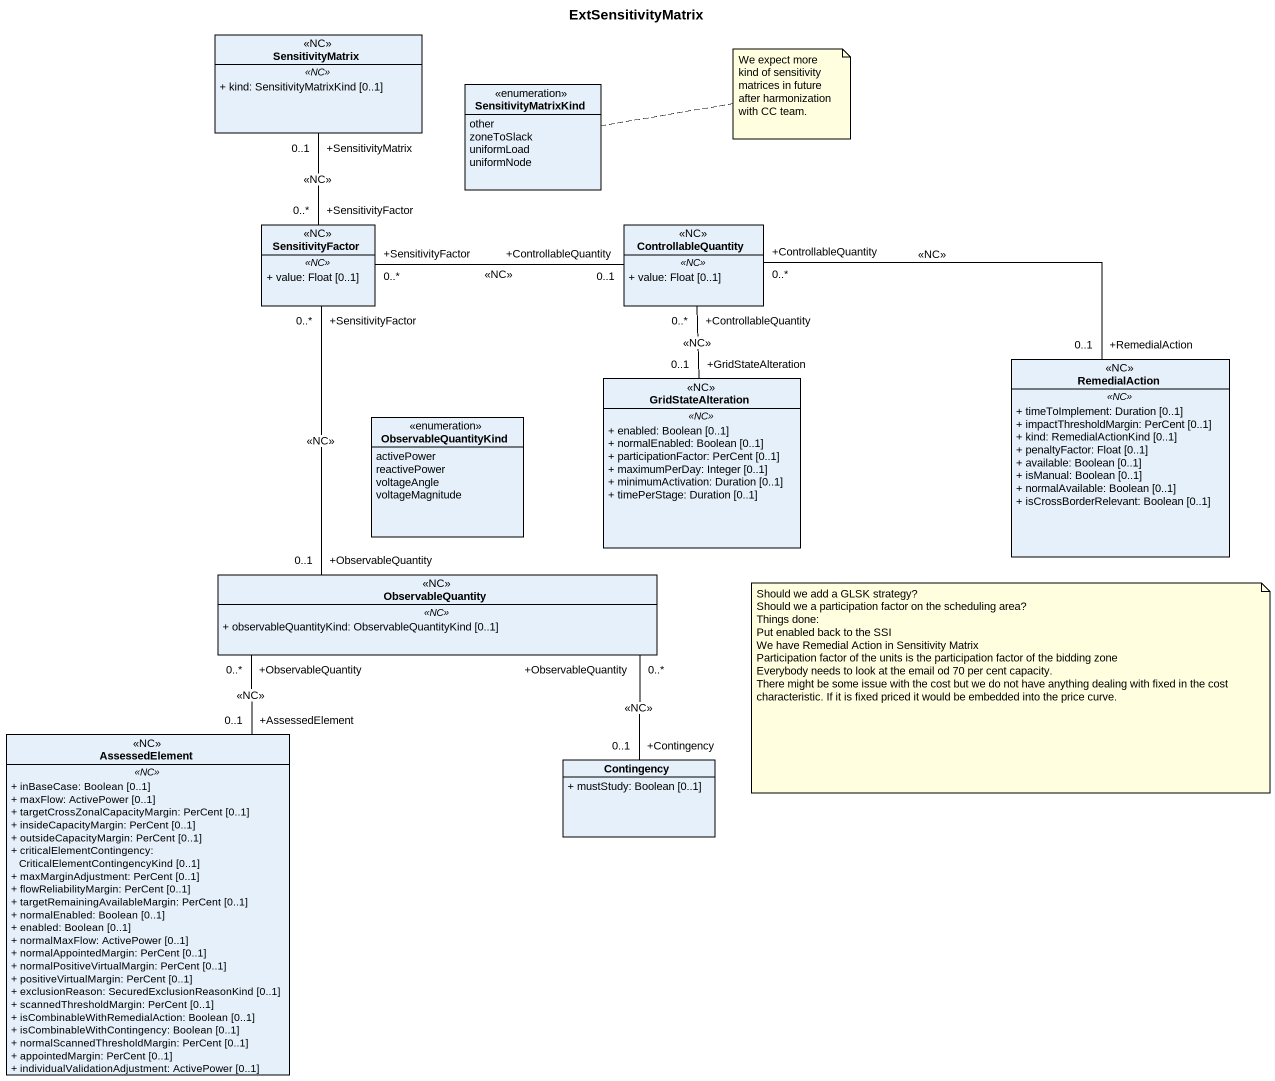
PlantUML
@startuml
title ExtSensitivityMatrix
hide circle
hide empty members
skinparam classAttributeIconSize 0
class SensitivityMatrix <<NC>> {
  .. <<NC>> ..
  + kind: SensitivityMatrixKind [0..1]
}
enum SensitivityMatrixKind {
  other
  zoneToSlack
  uniformLoad
  uniformNode
}
class SensitivityFactor <<NC>> {
  .. <<NC>> ..
  + value: Float [0..1]
}
class ControllableQuantity <<NC>> {
  .. <<NC>> ..
  + value: Float [0..1]
}
class RemedialAction <<NC>> {
  .. <<NC>> ..
  + timeToImplement: Duration [0..1]
  + impactThresholdMargin: PerCent [0..1]
  + kind: RemedialActionKind [0..1]
  + penaltyFactor: Float [0..1]
  + available: Boolean [0..1]
  + isManual: Boolean [0..1]
  + normalAvailable: Boolean [0..1]
  + isCrossBorderRelevant: Boolean [0..1]
}
enum ObservableQuantityKind {
  activePower
  reactivePower
  voltageAngle
  voltageMagnitude
}
class GridStateAlteration <<NC>> {
  .. <<NC>> ..
  + enabled: Boolean [0..1]
  + normalEnabled: Boolean [0..1]
  + participationFactor: PerCent [0..1]
  + maximumPerDay: Integer [0..1]
  + minimumActivation: Duration [0..1]
  + timePerStage: Duration [0..1]
}
class ObservableQuantity <<NC>> {
  .. <<NC>> ..
  + observableQuantityKind: ObservableQuantityKind [0..1]
}
class AssessedElement <<NC>> {
  .. <<NC>> ..
  + inBaseCase: Boolean [0..1]
  + maxFlow: ActivePower [0..1]
  + targetCrossZonalCapacityMargin: PerCent [0..1]
  + insideCapacityMargin: PerCent [0..1]
  + outsideCapacityMargin: PerCent [0..1]
  + criticalElementContingency: CriticalElementContingencyKind [0..1]
  + maxMarginAdjustment: PerCent [0..1]
  + flowReliabilityMargin: PerCent [0..1]
  + targetRemainingAvailableMargin: PerCent [0..1]
  + normalEnabled: Boolean [0..1]
  + enabled: Boolean [0..1]
  + normalMaxFlow: ActivePower [0..1]
  + normalAppointedMargin: PerCent [0..1]
  + normalPositiveVirtualMargin: PerCent [0..1]
  + positiveVirtualMargin: PerCent [0..1]
  + exclusionReason: SecuredExclusionReasonKind [0..1]
  + scannedThresholdMargin: PerCent [0..1]
  + isCombinableWithRemedialAction: Boolean [0..1]
  + isCombinableWithContingency: Boolean [0..1]
  + normalScannedThresholdMargin: PerCent [0..1]
  + appointedMargin: PerCent [0..1]
  + individualValidationAdjustment: ActivePower [0..1]
}
class Contingency {
  + mustStudy: Boolean [0..1]
}
SensitivityMatrix "+SensitivityMatrix\n0..1" -- "+SensitivityFactor\n0..*" SensitivityFactor : <<NC>>
SensitivityFactor "+SensitivityFactor\n0..*" -right- "+ControllableQuantity\n0..1" ControllableQuantity : <<NC>>
SensitivityFactor "+SensitivityFactor\n0..*" -- "+ObservableQuantity\n0..1" ObservableQuantity : <<NC>>
ControllableQuantity "+ControllableQuantity\n0..*" -right- "+RemedialAction\n0..1" RemedialAction : <<NC>>
ControllableQuantity "+ControllableQuantity\n0..*" -- "+GridStateAlteration\n0..1" GridStateAlteration : <<NC>>
ObservableQuantity "+ObservableQuantity\n0..*" -- "+AssessedElement\n0..1" AssessedElement : <<NC>>
ObservableQuantity "+ObservableQuantity\n0..*" -- "+Contingency\n0..1" Contingency : <<NC>>
note right of SensitivityMatrixKind : We expect more kind of sensitivity matrices in future after harmonization with CC team.
note as N2
  Should we add a GLSK strategy?
  Should we a participation factor on the scheduling area?
  Things done:
  Put enabled back to the SSI
  We have Remedial Action in Sensitivity Matrix
  Participation factor of the units is the participation factor of the bidding zone
  Everybody needs to look at the email od 70 per cent capacity.
  There might be some issue with the cost but we do not have anything dealing with fixed in the cost characteristic. If it is fixed priced it would be embedded into the price curve.
end note
@enduml
